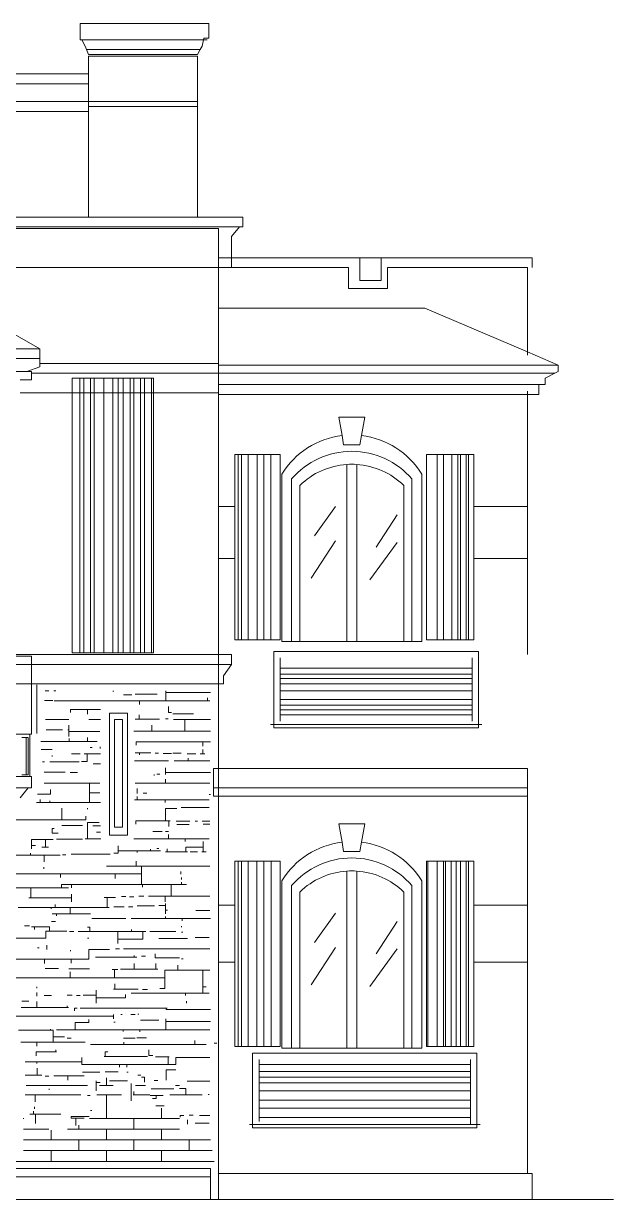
# Model space of a CAD drawing. Header units: millimetres. Extents: x 0 to 19989, y 0 to 8213.
# Drawn here: x 15883 to 19989, y 0 to 8179 of the extents above; entities that cross this region are included whole.
import ezdxf

# ---------------------------------------------------------------- set-up
doc = ezdxf.new("R2010")
doc.units = ezdxf.units.MM
for name, color, linetype, lineweight in [('ARCH', 7, 'Continuous', 13), ('GLASS', 7, 'Continuous', 13), ('GROUND', 7, 'Continuous', 13), ('LOUVERS', 7, 'Continuous', 13), ('MASONRY', 7, 'Continuous', 13), ('WINDOWS', 7, 'Continuous', 13)]:
    doc.layers.add(name, color=color, linetype=linetype, lineweight=lineweight)

msp = doc.modelspace()

# ---------------------------------------------------------------- linework, layer by layer
at = {"layer": 'ARCH', "color": 7, "lineweight": 13}
for p, q in [((16278.3, 8178.7), (17171.9, 8178.7)), ((16278.3, 8065.6), (16278.3, 8178.7)), ((17171.9, 8178.7), (17171.9, 8076.9)), ((16289.6, 8065.6), (16278.3, 8065.6)), ((16312.2, 8020.4), (16289.6, 8065.6)), ((16289.6, 8065.6), (17135.7, 8065.6)), ((16321.3, 7997.7), (16312.2, 8020.4)), ((17126.7, 8020.4), (17113.1, 7997.7)), ((17135.7, 8065.6), (17126.7, 8020.4)), ((17138, 8076.9), (17135.7, 8065.6)), ((17135.7, 8065.6), (17160.6, 8065.6)), ((17171.9, 8076.9), (17138, 8076.9)), ((16334.8, 7963.8), (16321.3, 7997.7)), ((16321.3, 7997.7), (17113.1, 7997.7)), ((17092.8, 7963.8), (16334.8, 7963.8)), ((16334.8, 7952.5), (17092.8, 7952.5)), ((16334.8, 7828.1), (16334.8, 7952.5)), ((17113.1, 7997.7), (17092.8, 7963.8)), ((17092.8, 7952.5), (17092.8, 7635.7)), ((12601.8, 7828.1), (16334.8, 7828.1)), ((16334.8, 7760.2), (16334.8, 7828.1)), ((12590.5, 7760.2), (16334.8, 7760.2)), ((16334.8, 7635.7), (16334.8, 7760.2)), ((12590.5, 7635.7), (16334.8, 7635.7)), ((17092.8, 7635.7), (16334.8, 7635.7)), ((16334.8, 7635.7), (16334.8, 7601.8)), ((17092.8, 7635.7), (17092.8, 7601.8)), ((15610.9, 7567.9), (16334.8, 7567.9)), ((16334.8, 7601.8), (17092.8, 7601.8)), ((16334.8, 7601.8), (16334.8, 7567.9)), ((16334.8, 7567.9), (16334.8, 6832.6)), ((17092.8, 7601.8), (17092.8, 6832.6)), ((15644.8, 6832.6), (16334.8, 6832.6)), ((16334.8, 6832.6), (17092.8, 6832.6)), ((17092.8, 6832.6), (17409.5, 6832.6)), ((17409.5, 6832.6), (17409.5, 6764.7)), ((17386.9, 6764.7), (15667.4, 6764.7)), ((15769.2, 6753.4), (17239.8, 6753.4)), ((17239.8, 6753.4), (17239.8, 6549.8)), ((17330.3, 6696.8), (17386.9, 6764.7)), ((17409.5, 6764.7), (17386.9, 6764.7)), ((17330.3, 6549.8), (17330.3, 6696.8)), ((17330.3, 6549.8), (17239.8, 6549.8)), ((17239.8, 6549.8), (17239.8, 6481.9)), ((18224, 6549.8), (17330.3, 6549.8)), ((17330.3, 6481.9), (17330.3, 6549.8)), ((18371, 6549.8), (18224, 6549.8)), ((18224, 6549.8), (18224, 6391.4)), ((19423.1, 6549.8), (18371, 6549.8)), ((18371, 6391.4), (18371, 6549.8)), ((19423.1, 6481.9), (19423.1, 6549.8)), ((17239.8, 6481.9), (15769.2, 6481.9)), ((17330.3, 6481.9), (17239.8, 6481.9)), ((17239.8, 6481.9), (17239.8, 6199.1)), ((18144.8, 6481.9), (17330.3, 6481.9)), ((18144.8, 6334.8), (18144.8, 6481.9)), ((19389.1, 6481.9), (18416.3, 6481.9)), ((18416.3, 6481.9), (18416.3, 6334.8)), ((19389.1, 5894.9), (19389.1, 6481.9)), ((18224, 6391.4), (18371, 6391.4)), ((18416.3, 6334.8), (18144.8, 6334.8)), ((18676.5, 6199.1), (17239.8, 6199.1)), ((17239.8, 6199.1), (17239.8, 5814.5)), ((19389.1, 5894.9), (18676.5, 6199.1)), ((15757.9, 6052), (15995.5, 5916.3)), ((13156.1, 5916.3), (15995.5, 5916.3)), ((15995.5, 5916.3), (15995.5, 5848.4)), ((19389.1, 5871), (19389.1, 5894.9)), ((19604.1, 5803.2), (19389.1, 5894.9)), ((15995.5, 5848.4), (13156.1, 5848.4)), ((15995.5, 5814.5), (15995.5, 5848.4)), ((15995.5, 5814.5), (17239.8, 5814.5)), ((15995.5, 5791.9), (15995.5, 5814.5)), ((17239.8, 5814.5), (17239.8, 5803.2)), ((13235.3, 5757.9), (15905, 5757.9)), ((15905, 5757.9), (15995.5, 5791.9)), ((15905, 5757.9), (15938.9, 5757.9)), ((15938.9, 5757.9), (15938.9, 5746.6)), ((15938.9, 5746.6), (17239.8, 5746.6)), ((15938.9, 5746.6), (15938.9, 5701.4)), ((17239.8, 5803.2), (19604.1, 5803.2)), ((17239.8, 5803.2), (17239.8, 5746.6)), ((17239.8, 5746.6), (19581.4, 5746.6)), ((17239.8, 5746.6), (17239.8, 5667.4)), ((19581.4, 5746.6), (19513.6, 5712.7)), ((19604.1, 5757.9), (19581.4, 5746.6)), ((19604.1, 5803.2), (19604.1, 5757.9)), ((15938.9, 5701.4), (15859.7, 5701.4)), ((17239.8, 5667.4), (19468.3, 5667.4)), ((17239.8, 5667.4), (17239.8, 5622.2)), ((19513.6, 5667.4), (19468.3, 5667.4)), ((19468.3, 5667.4), (19468.3, 5599.5)), ((19513.6, 5712.7), (19513.6, 5667.4)), ((15859.7, 5610.9), (16221.7, 5610.9)), ((16221.7, 5610.9), (16274.3, 5610.9)), ((16274.3, 5610.9), (16301.6, 5610.9)), ((16301.6, 5610.9), (16348.4, 5610.9)), ((16348.4, 5610.9), (16375.5, 5610.9)), ((16375.5, 5610.9), (16442.3, 5610.9)), ((16442.3, 5610.9), (16504.5, 5610.9)), ((16504.5, 5610.9), (16540.9, 5610.9)), ((16540.9, 5610.9), (16576.7, 5610.9)), ((16576.7, 5610.9), (16625.6, 5610.9)), ((16625.6, 5610.9), (16650.9, 5610.9)), ((16650.9, 5610.9), (16696.2, 5610.9)), ((16696.2, 5610.9), (16725.4, 5610.9)), ((16725.4, 5610.9), (16773.8, 5610.9)), ((16773.8, 5610.9), (16787.3, 5610.9)), ((16787.3, 5610.9), (17239.8, 5610.9)), ((17239.8, 5622.2), (17239.8, 5610.9)), ((17239.8, 5610.9), (17239.8, 5599.5)), ((17239.8, 5599.5), (17239.8, 4819)), ((19389.1, 5599.5), (17239.8, 5599.5)), ((19389.1, 5622.2), (19389.1, 5599.5)), ((19389.1, 5599.5), (19389.1, 4819)), ((19468.3, 5599.5), (19389.1, 5599.5)), ((17239.8, 4819), (17239.8, 4457)), ((17239.8, 4819), (17352.9, 4819)), ((19015.8, 4819), (19389.1, 4819)), ((19389.1, 4819), (19389.1, 4457)), ((17239.8, 4457), (17239.8, 3789.6)), ((17239.8, 4457), (17352.9, 4457)), ((19015.8, 4457), (19389.1, 4457)), ((19389.1, 4457), (19389.1, 3789.6)), ((12036.2, 3789.6), (17239.8, 3789.6)), ((13190, 3778.3), (15938.9, 3778.3)), ((15938.9, 3778.3), (15938.9, 3721.7)), ((17239.8, 3789.6), (17239.8, 3721.7)), ((17239.8, 3789.6), (17330.3, 3789.6)), ((17330.3, 3789.6), (17330.3, 3721.7)), ((17624.4, 3812.2), (19049.8, 3812.2)), ((17624.4, 3303.2), (17624.4, 3812.2)), ((17669.7, 3767), (17669.7, 3696.1)), ((19004.5, 3767), (19004.5, 3696.1)), ((19049.8, 3812.2), (19049.8, 3303.2)), ((15938.9, 3721.7), (13190, 3721.7)), ((17239.8, 3721.7), (15938.9, 3721.7)), ((15938.9, 3721.7), (15938.9, 3586)), ((17239.8, 3721.7), (17239.8, 3597.3)), ((17330.3, 3721.7), (17239.8, 3721.7)), ((17273.8, 3642.5), (17330.3, 3721.7)), ((17669.7, 3696.1), (17669.7, 3654.6)), ((17669.7, 3696.1), (19004.5, 3696.1)), ((19004.5, 3696.1), (19004.5, 3654.6)), ((17273.8, 3586), (17273.8, 3642.5)), ((17669.7, 3654.6), (17669.7, 3624.1)), ((17669.7, 3654.6), (19004.5, 3654.6)), ((17669.7, 3624.1), (17669.7, 3586.8)), ((17669.7, 3624.1), (19004.5, 3624.1)), ((19004.5, 3654.6), (19004.5, 3624.1)), ((19004.5, 3624.1), (19004.5, 3586.8)), ((13190, 3586), (15938.9, 3586)), ((15938.9, 3586), (17239.8, 3586)), ((15938.9, 3586), (15938.9, 3235.3)), ((17239.8, 3597.3), (17239.8, 3586)), ((17239.8, 3586), (17239.8, 2997.7)), ((17239.8, 3586), (17273.8, 3586)), ((17669.7, 3586.8), (17669.7, 3536.9)), ((17669.7, 3586.8), (19004.5, 3586.8)), ((17669.7, 3536.9), (17669.7, 3476.6)), ((17669.7, 3536.9), (19004.5, 3536.9)), ((19004.5, 3586.8), (19004.5, 3536.9)), ((19004.5, 3536.9), (19004.5, 3476.6)), ((17669.7, 3476.6), (17669.7, 3438.5)), ((17669.7, 3476.6), (19004.5, 3476.6)), ((17669.7, 3438.5), (17669.7, 3404.4)), ((17669.7, 3438.5), (19004.5, 3438.5)), ((19004.5, 3476.6), (19004.5, 3438.5)), ((19004.5, 3438.5), (19004.5, 3404.4)), ((16481.9, 3382.4), (16606.3, 3382.4)), ((16481.9, 2533.9), (16481.9, 3382.4)), ((16606.3, 3382.4), (16606.3, 2533.9)), ((17669.7, 3404.4), (17669.7, 3371.4)), ((17669.7, 3404.4), (19004.5, 3404.4)), ((17669.7, 3371.4), (17669.7, 3325.8)), ((17669.7, 3371.4), (19004.5, 3371.4)), ((19004.5, 3404.4), (19004.5, 3371.4)), ((19004.5, 3371.4), (19004.5, 3325.8)), ((16515.8, 3337.1), (16572.4, 3337.1)), ((16515.8, 2590.5), (16515.8, 3337.1)), ((16572.4, 3337.1), (16572.4, 2590.5)), ((17601.8, 3303.2), (17624.4, 3303.2)), ((17624.4, 3280.5), (17624.4, 3303.2)), ((17624.4, 3303.2), (19049.8, 3303.2)), ((19049.8, 3280.5), (17624.4, 3280.5)), ((19049.8, 3303.2), (19049.8, 3280.5)), ((19049.8, 3303.2), (19072.4, 3303.2)), ((15927.6, 3235.3), (13201.4, 3235.3)), ((15938.9, 3235.3), (15927.6, 3235.3)), ((15927.6, 3235.3), (15927.6, 2941.2)), ((17205.9, 2997.7), (17239.8, 2997.7)), ((17205.9, 2862), (17205.9, 2997.7)), ((17239.8, 2997.7), (19389.1, 2997.7)), ((17239.8, 2997.7), (17239.8, 2862)), ((19389.1, 2997.7), (19389.1, 2862)), ((15927.6, 2941.2), (13201.4, 2941.2)), ((15927.6, 2941.2), (15938.9, 2941.2)), ((15938.9, 2941.2), (15938.9, 2862)), ((15916.3, 2862), (13201.4, 2862)), ((15859.7, 2794.1), (15916.3, 2862)), ((15938.9, 2862), (15916.3, 2862)), ((17205.9, 2805.4), (17205.9, 2862)), ((17205.9, 2862), (17239.8, 2862)), ((17239.8, 2805.4), (17205.9, 2805.4)), ((17239.8, 2862), (19389.1, 2862)), ((17239.8, 2862), (17239.8, 2805.4)), ((17239.8, 2805.4), (17239.8, 2047.5)), ((19389.1, 2805.4), (17239.8, 2805.4)), ((19389.1, 2862), (19389.1, 2805.4)), ((19389.1, 2805.4), (19389.1, 2047.5)), ((16572.4, 2590.5), (16515.8, 2590.5)), ((16606.3, 2533.9), (16481.9, 2533.9)), ((17239.8, 2047.5), (17239.8, 1651.6)), ((17239.8, 2047.5), (17352.9, 2047.5)), ((19015.8, 2047.5), (19389.1, 2047.5)), ((19389.1, 2047.5), (19389.1, 1651.6)), ((17239.8, 1651.6), (17239.8, 181)), ((17239.8, 1651.6), (17352.9, 1651.6)), ((19015.8, 1651.6), (19389.1, 1651.6)), ((19389.1, 1651.6), (19389.1, 181)), ((17477.4, 1018.1), (19038.5, 1018.1)), ((17477.4, 520.4), (17477.4, 1018.1)), ((19038.5, 1018.1), (19038.5, 520.4)), ((17522.6, 972.9), (17522.6, 938.7)), ((17522.6, 938.7), (17522.6, 890.3)), ((17522.6, 938.7), (18993.2, 938.7)), ((18993.2, 972.9), (18993.2, 938.7)), ((18993.2, 938.7), (18993.2, 890.3)), ((17522.6, 890.3), (17522.6, 851.6)), ((17522.6, 890.3), (18993.2, 890.3)), ((17522.6, 851.6), (17522.6, 812)), ((17522.6, 851.6), (18993.2, 851.6)), ((18993.2, 890.3), (18993.2, 851.6)), ((18993.2, 851.6), (18993.2, 812)), ((17522.6, 812), (17522.6, 756.4)), ((17522.6, 812), (18993.2, 812)), ((17522.6, 756.4), (17522.6, 691.8)), ((17522.6, 756.4), (18993.2, 756.4)), ((18993.2, 812), (18993.2, 756.4)), ((18993.2, 756.4), (18993.2, 691.8)), ((17522.6, 691.8), (17522.6, 634.3)), ((17522.6, 691.8), (18993.2, 691.8)), ((18993.2, 691.8), (18993.2, 634.3)), ((17522.6, 634.3), (17522.6, 571.1)), ((17522.6, 634.3), (18993.2, 634.3)), ((18993.2, 634.3), (18993.2, 571.1)), ((17454.8, 520.4), (17477.4, 520.4)), ((17477.4, 497.7), (17477.4, 520.4)), ((17477.4, 520.4), (18993.2, 520.4)), ((19038.5, 497.7), (17477.4, 497.7)), ((17522.6, 571.1), (17522.6, 543)), ((17522.6, 571.1), (18993.2, 571.1)), ((18993.2, 571.1), (18993.2, 520.4)), ((18993.2, 520.4), (19038.5, 520.4)), ((19038.5, 520.4), (19038.5, 497.7)), ((19038.5, 520.4), (19061.1, 520.4)), ((12115.4, 214.9), (17183.3, 214.9)), ((17183.3, 214.9), (17183.3, 158.4)), ((17239.8, 181), (19389.1, 181)), ((17239.8, 0), (17239.8, 181)), ((19389.1, 181), (19423.1, 181)), ((19423.1, 181), (19423.1, 0)), ((12115.4, 158.4), (17183.3, 158.4)), ((17183.3, 158.4), (17183.3, 0)), ((12115.4, 0), (17183.3, 0))]:
    msp.add_line(p, q, dxfattribs=at)
at = {"layer": 'GLASS', "color": 7, "lineweight": 13}
for p, q in [((17907.2, 4615.4), (18054.3, 4819)), ((18337.1, 4536.2), (18484.2, 4762.4)), ((17884.6, 4321.3), (18054.3, 4581.4)), ((18291.9, 4310), (18484.2, 4570.1)), ((17907.2, 1787.3), (18054.3, 1991)), ((18337.1, 1708.1), (18484.2, 1934.4)), ((17884.6, 1493.2), (18054.3, 1753.4)), ((18291.9, 1481.9), (18484.2, 1742.1))]:
    msp.add_line(p, q, dxfattribs=at)
at = {"layer": 'GROUND', "color": 7, "lineweight": 13}
for p, q in [((17183.3, 0), (17239.8, 0)), ((17239.8, 0), (19423.1, 0)), ((19423.1, 0), (19988.7, 0))]:
    msp.add_line(p, q, dxfattribs=at)
at = {"layer": 'LOUVERS', "color": 7, "lineweight": 13}
for p, q in [((16221.7, 5712.7), (16274.3, 5712.7)), ((16221.7, 5610.9), (16221.7, 5712.7)), ((16274.3, 5712.7), (16301.6, 5712.7)), ((16274.3, 5712.7), (16274.3, 5610.9)), ((16301.6, 5712.7), (16348.4, 5712.7)), ((16301.6, 5712.7), (16301.6, 5610.9)), ((16348.4, 5712.7), (16375.5, 5712.7)), ((16348.4, 5712.7), (16348.4, 5610.9)), ((16375.5, 5712.7), (16442.3, 5712.7)), ((16375.5, 5712.7), (16375.5, 5610.9)), ((16442.3, 5712.7), (16504.5, 5712.7)), ((16442.3, 5712.7), (16442.3, 5610.9)), ((16504.5, 5712.7), (16540.9, 5712.7)), ((16504.5, 5712.7), (16504.5, 5610.9)), ((16540.9, 5712.7), (16576.7, 5712.7)), ((16540.9, 5712.7), (16540.9, 5610.9)), ((16576.7, 5712.7), (16625.6, 5712.7)), ((16576.7, 5712.7), (16576.7, 5610.9)), ((16625.6, 5712.7), (16650.9, 5712.7)), ((16625.6, 5712.7), (16625.6, 5610.9)), ((16650.9, 5712.7), (16696.2, 5712.7)), ((16650.9, 5712.7), (16650.9, 5610.9)), ((16696.2, 5712.7), (16725.4, 5712.7)), ((16696.2, 5712.7), (16696.2, 5610.9)), ((16725.4, 5712.7), (16773.8, 5712.7)), ((16725.4, 5712.7), (16725.4, 5610.9)), ((16773.8, 5712.7), (16787.3, 5712.7)), ((16773.8, 5712.7), (16773.8, 5610.9)), ((16787.3, 5712.7), (16787.3, 5610.9)), ((16221.7, 3800.9), (16221.7, 5610.9)), ((16274.3, 5610.9), (16274.3, 3800.9)), ((16301.6, 5610.9), (16301.6, 3800.9)), ((16348.4, 5610.9), (16348.4, 3800.9)), ((16375.5, 5610.9), (16375.5, 3800.9)), ((16442.3, 5610.9), (16442.3, 3800.9)), ((16504.5, 5610.9), (16504.5, 3800.9)), ((16540.9, 5610.9), (16540.9, 3800.9)), ((16576.7, 5610.9), (16576.7, 3800.9)), ((16625.6, 5610.9), (16625.6, 3800.9)), ((16650.9, 5610.9), (16650.9, 3800.9)), ((16696.2, 5610.9), (16696.2, 3800.9)), ((16725.4, 5610.9), (16725.4, 3800.9)), ((16773.8, 5610.9), (16773.8, 3800.9)), ((16787.3, 5610.9), (16787.3, 3800.9)), ((17352.9, 5181), (17376.1, 5181)), ((17352.9, 4819), (17352.9, 5181)), ((17376.1, 5181), (17399.2, 5181)), ((17376.1, 5181), (17376.1, 3891.4)), ((17399.2, 5181), (17445.5, 5181)), ((17399.2, 5181), (17399.2, 3891.4)), ((17445.5, 5181), (17508.1, 5181)), ((17445.5, 5181), (17445.5, 3891.4)), ((17508.1, 5181), (17554.8, 5181)), ((17508.1, 5181), (17508.1, 3891.4)), ((17554.8, 5181), (17604.8, 5181)), ((17554.8, 5181), (17554.8, 3891.4)), ((17604.8, 5181), (17669.7, 5181)), ((17604.8, 5181), (17604.8, 3891.4)), ((17669.7, 5181), (17669.7, 3891.4)), ((18687.8, 5181), (18761.6, 5181)), ((18687.8, 3891.4), (18687.8, 5181)), ((18761.6, 5181), (18806.1, 5181)), ((18761.6, 5181), (18761.6, 3891.4)), ((18806.1, 5181), (18862.6, 5181)), ((18806.1, 5181), (18806.1, 3891.4)), ((18862.6, 5181), (18904.4, 5181)), ((18862.6, 5181), (18862.6, 3891.4)), ((18904.4, 5181), (18923.6, 5181)), ((18904.4, 5181), (18904.4, 3891.4)), ((18923.6, 5181), (18962.5, 5181)), ((18923.6, 5181), (18923.6, 3891.4)), ((18962.5, 5181), (18980.4, 5181)), ((18962.5, 5181), (18962.5, 3891.4)), ((18980.4, 5181), (19015.8, 5181)), ((18980.4, 5181), (18980.4, 3891.4)), ((19015.8, 5181), (19015.8, 4819)), ((17352.9, 4457), (17352.9, 4819)), ((19015.8, 4819), (19015.8, 4457)), ((17352.9, 3891.4), (17352.9, 4457)), ((19015.8, 4457), (19015.8, 3891.4)), ((17376.1, 3891.4), (17352.9, 3891.4)), ((17399.2, 3891.4), (17376.1, 3891.4)), ((17445.5, 3891.4), (17399.2, 3891.4)), ((17508.1, 3891.4), (17445.5, 3891.4)), ((17554.8, 3891.4), (17508.1, 3891.4)), ((17604.8, 3891.4), (17554.8, 3891.4)), ((17669.7, 3891.4), (17604.8, 3891.4)), ((18761.6, 3891.4), (18687.8, 3891.4)), ((18806.1, 3891.4), (18761.6, 3891.4)), ((18862.6, 3891.4), (18806.1, 3891.4)), ((18904.4, 3891.4), (18862.6, 3891.4)), ((18923.6, 3891.4), (18904.4, 3891.4)), ((18962.5, 3891.4), (18923.6, 3891.4)), ((18980.4, 3891.4), (18962.5, 3891.4)), ((19015.8, 3891.4), (18980.4, 3891.4)), ((16274.3, 3800.9), (16221.7, 3800.9)), ((16301.6, 3800.9), (16274.3, 3800.9)), ((16348.4, 3800.9), (16301.6, 3800.9)), ((16375.5, 3800.9), (16348.4, 3800.9)), ((16442.3, 3800.9), (16375.5, 3800.9)), ((16504.5, 3800.9), (16442.3, 3800.9)), ((16540.9, 3800.9), (16504.5, 3800.9)), ((16576.7, 3800.9), (16540.9, 3800.9)), ((16625.6, 3800.9), (16576.7, 3800.9)), ((16650.9, 3800.9), (16625.6, 3800.9)), ((16696.2, 3800.9), (16650.9, 3800.9)), ((16725.4, 3800.9), (16696.2, 3800.9)), ((16773.8, 3800.9), (16725.4, 3800.9)), ((16787.3, 3800.9), (16773.8, 3800.9)), ((15872.1, 3212.7), (15901.1, 3212.7)), ((15901.1, 3212.7), (15916.3, 3212.7)), ((15901.1, 3212.7), (15901.1, 2952.5)), ((15916.3, 3212.7), (15916.3, 2952.5)), ((15901.1, 2952.5), (15872.1, 2952.5)), ((15916.3, 2952.5), (15901.1, 2952.5)), ((17352.9, 2352.9), (17375.8, 2352.9)), ((17352.9, 2047.5), (17352.9, 2352.9)), ((17375.8, 2352.9), (17399.4, 2352.9)), ((17375.8, 2352.9), (17375.8, 1063.3)), ((17399.4, 2352.9), (17445.4, 2352.9)), ((17399.4, 2352.9), (17399.4, 1063.3)), ((17445.4, 2352.9), (17507.1, 2352.9)), ((17445.4, 2352.9), (17445.4, 1063.3)), ((17507.1, 2352.9), (17554.9, 2352.9)), ((17507.1, 2352.9), (17507.1, 1063.3)), ((17554.9, 2352.9), (17606.1, 2352.9)), ((17554.9, 2352.9), (17554.9, 1063.3)), ((17606.1, 2352.9), (17669.7, 2352.9)), ((17606.1, 2352.9), (17606.1, 1063.3)), ((17669.7, 2352.9), (17669.7, 1063.3)), ((18687.8, 2352.9), (18697, 2352.9)), ((18687.8, 1063.3), (18687.8, 2352.9)), ((18697, 2352.9), (18762.3, 2352.9)), ((18697, 2352.9), (18697, 1063.3)), ((18762.3, 2352.9), (18805.1, 2352.9)), ((18762.3, 2352.9), (18762.3, 1063.3)), ((18805.1, 2352.9), (18818.9, 2352.9)), ((18805.1, 2352.9), (18805.1, 1063.3)), ((18818.9, 2352.9), (18859.4, 2352.9)), ((18818.9, 2352.9), (18818.9, 1063.3)), ((18859.4, 2352.9), (18894.1, 2352.9)), ((18859.4, 2352.9), (18859.4, 1063.3)), ((18894.1, 2352.9), (18923.2, 2352.9)), ((18894.1, 2352.9), (18894.1, 1063.3)), ((18923.2, 2352.9), (18962.7, 2352.9)), ((18923.2, 2352.9), (18923.2, 1063.3)), ((18962.7, 2352.9), (18980.3, 2352.9)), ((18962.7, 2352.9), (18962.7, 1063.3)), ((18980.3, 2352.9), (19015.8, 2352.9)), ((18980.3, 2352.9), (18980.3, 1063.3)), ((19015.8, 2352.9), (19015.8, 2047.5)), ((17352.9, 1651.6), (17352.9, 2047.5)), ((19015.8, 2047.5), (19015.8, 1651.6)), ((17352.9, 1063.3), (17352.9, 1651.6)), ((19015.8, 1651.6), (19015.8, 1063.3)), ((17375.8, 1063.3), (17352.9, 1063.3)), ((17399.4, 1063.3), (17375.8, 1063.3)), ((17445.4, 1063.3), (17399.4, 1063.3)), ((17507.1, 1063.3), (17445.4, 1063.3)), ((17554.9, 1063.3), (17507.1, 1063.3)), ((17606.1, 1063.3), (17554.9, 1063.3)), ((17669.7, 1063.3), (17606.1, 1063.3)), ((18697, 1063.3), (18687.8, 1063.3)), ((18762.3, 1063.3), (18697, 1063.3)), ((18805.1, 1063.3), (18762.3, 1063.3)), ((18818.9, 1063.3), (18805.1, 1063.3)), ((18859.4, 1063.3), (18818.9, 1063.3)), ((18894.1, 1063.3), (18859.4, 1063.3)), ((18923.2, 1063.3), (18894.1, 1063.3)), ((18962.7, 1063.3), (18923.2, 1063.3)), ((18980.3, 1063.3), (18962.7, 1063.3)), ((19015.8, 1063.3), (18980.3, 1063.3))]:
    msp.add_line(p, q, dxfattribs=at)
at = {"layer": 'MASONRY', "color": 7, "lineweight": 13}
for p, q in [((15974.7, 3240.5), (15974.7, 3580.3)), ((16059.6, 3537), (16033.2, 3537)), ((16093.5, 3537), (16108.6, 3537)), ((16504.5, 3535.1), (16512.1, 3535.1)), ((16874.1, 3525.6), (16874.1, 3537)), ((16874.1, 3525.6), (16874.1, 3469.1)), ((17183.3, 3525.6), (16874.1, 3525.6)), ((16029.4, 3471), (16086, 3471)), ((16691.2, 3469.1), (16097.3, 3469.1)), ((16636.5, 3508.7), (16579.9, 3508.7)), ((16659.1, 3514.3), (16813.7, 3514.3)), ((16691.2, 3469.1), (16691.2, 3442.7)), ((16691.2, 3469.1), (16874.1, 3469.1)), ((17162.5, 3469.1), (16874.1, 3469.1)), ((17162.5, 3469.1), (17162.5, 3487.9)), ((17162.5, 3469.1), (17179.5, 3469.1)), ((16210.4, 3386.1), (16210.4, 3408.7)), ((16210.4, 3408.7), (16329.2, 3408.7)), ((16329.2, 3374.8), (16329.2, 3408.7)), ((16329.2, 3408.7), (16417.8, 3408.7)), ((16687.4, 3340.9), (16687.4, 3371)), ((16891.6, 3427.6), (16891.6, 3386.1)), ((16891.6, 3386.1), (16911.8, 3386.1)), ((16923.1, 3376.7), (17066.4, 3376.7)), ((16037, 3337.1), (16199.1, 3337.1)), ((16199.1, 3267.3), (16199.1, 3299.4)), ((16338.6, 3337.1), (16349.9, 3337.1)), ((16349.9, 3337.1), (16417.8, 3337.1)), ((16659.1, 3340.9), (16687.4, 3340.9)), ((16687.4, 3340.9), (16828.8, 3340.9)), ((16776, 3299.4), (16776, 3256.2)), ((16889.1, 3342.8), (16870.3, 3342.8)), ((17006, 3337.1), (16926.8, 3337.1)), ((17006, 3337.1), (17006, 3256.2)), ((17006, 3337.1), (17183.3, 3337.1)), ((16153.8, 3267.3), (16040.7, 3267.3)), ((16199.1, 3267.3), (16191.6, 3267.3)), ((16199.1, 3267.3), (16199.1, 3254.1)), ((16199.1, 3254.1), (16199.1, 3220.2)), ((16414, 3254.1), (16199.1, 3254.1)), ((16201, 3205.1), (16201, 3186.2)), ((16327.3, 3186.2), (16327.3, 3212.7)), ((16749.6, 3256.2), (16651.6, 3256.2)), ((16776, 3256.2), (16749.6, 3256.2)), ((17006, 3256.2), (16776, 3256.2)), ((17006, 3256.2), (17032.4, 3256.2)), ((17032.4, 3256.2), (17183.3, 3256.2)), ((16003, 3186.2), (16025.6, 3186.2)), ((16006.8, 3129.7), (16018.1, 3129.7)), ((16018.1, 3129.7), (16082.2, 3129.7)), ((16025.6, 3186.2), (16201, 3186.2)), ((16327.3, 3186.2), (16201, 3186.2)), ((16327.3, 3186.2), (16349.9, 3186.2)), ((16361.2, 3142.9), (16346.2, 3142.9)), ((16349.9, 3186.2), (16395.2, 3186.2)), ((16415.9, 3148.6), (16415.9, 3137.3)), ((16715.7, 3182.8), (16666.7, 3182.8)), ((16666.7, 3182.8), (16666.7, 3159.9)), ((16806.2, 3182.8), (16715.7, 3182.8)), ((17130.5, 3182.8), (16806.2, 3182.8)), ((17130.5, 3182.8), (17130.5, 3152.3)), ((17130.5, 3182.8), (17183.3, 3182.8)), ((17130.5, 3129.7), (17130.5, 3099.5)), ((16014.3, 3043), (16029.4, 3043)), ((16270.7, 3044.9), (16067.1, 3044.9)), ((16082.2, 3080.7), (16082.2, 3088.2)), ((16278.3, 3099.5), (16217.9, 3099.5)), ((16285.8, 3045.1), (16325.2, 3045.1)), ((16304.7, 3099.5), (16325.2, 3099.5)), ((16325.2, 3045.1), (16325.2, 3099.5)), ((16417.8, 3099.5), (16325.2, 3099.5)), ((16417.8, 3029.8), (16368.8, 3029.8)), ((16892.9, 3050.5), (16655.4, 3050.5)), ((16691.2, 3107.1), (16659.1, 3107.1)), ((16691.2, 3092), (16691.2, 3107.1)), ((16768.5, 3107.1), (16691.2, 3107.1)), ((16821.3, 3103.3), (16798.6, 3103.3)), ((16855.2, 3101.4), (16911.8, 3101.4)), ((16923.1, 3103.3), (16979.6, 3103.3)), ((17028.7, 3050.5), (16930.6, 3050.5)), ((17021.1, 3099.5), (17081.4, 3099.5)), ((17028.7, 3050.5), (17028.7, 3069.4)), ((17028.7, 3050.5), (17179.5, 3050.5)), ((17130.5, 3099.5), (17111.6, 3099.5)), ((17145.5, 3099.5), (17130.5, 3099.5)), ((16172.7, 2971.3), (16025.6, 2971.3)), ((16259.4, 2969.5), (16206.6, 2969.5)), ((16793, 2956.3), (16793, 2948.7)), ((16832.6, 2958.1), (16810, 2958.1)), ((16870.3, 2969.5), (16870.3, 3001.5)), ((16870.3, 2969.5), (16870.3, 2956.3)), ((17183.3, 2969.5), (16870.3, 2969.5)), ((16025.6, 2895.9), (16085.5, 2895.9)), ((16085.5, 2895.9), (16342.4, 2895.9)), ((16342.4, 2828.1), (16342.4, 2895.9)), ((16414, 2895.9), (16342.4, 2895.9)), ((16659.1, 2895.9), (16870.3, 2895.9)), ((16870.3, 2922.3), (16870.3, 2895.9)), ((17179.5, 2895.9), (16870.3, 2895.9)), ((16070.9, 2819.2), (15980.4, 2819.2)), ((15999.2, 2760.2), (15999.2, 2782.8)), ((16070.9, 2850.7), (16070.9, 2819.2)), ((16414, 2828.1), (16342.4, 2828.1)), ((16342.4, 2760.2), (16342.4, 2828.1)), ((16674.2, 2858.2), (16674.2, 2824.3)), ((16674.2, 2801.7), (16674.2, 2779)), ((16715.7, 2826.2), (16742.1, 2826.2)), ((17183.3, 2816.7), (17175.7, 2816.7)), ((15972.9, 2760.2), (15999.2, 2760.2)), ((16067.1, 2760.2), (15999.2, 2760.2)), ((16067.1, 2760.2), (16067.1, 2771.5)), ((16342.4, 2760.2), (16067.1, 2760.2)), ((16150.1, 2641.4), (16150.1, 2722.5)), ((16327.3, 2714.9), (16327.3, 2722.5)), ((16342.4, 2760.2), (16417.8, 2760.2)), ((16674.2, 2779), (16655.4, 2779)), ((16674.2, 2779), (16868.4, 2779)), ((16868.4, 2779), (17175.7, 2779)), ((16868.4, 2760.2), (16868.4, 2779)), ((16870.3, 2633.9), (16870.3, 2718.7)), ((16949.5, 2718.7), (16870.3, 2718.7)), ((17175.7, 2726.2), (16979.6, 2726.2)), ((16089.7, 2641.4), (15765.5, 2641.4)), ((16150.1, 2641.4), (16089.7, 2641.4)), ((16150.1, 2641.4), (16316, 2641.4)), ((16316, 2641.4), (16316, 2665.9)), ((16327.3, 2590.5), (16327.3, 2622.5)), ((16327.3, 2622.5), (16410.3, 2622.5)), ((16665, 2609.4), (16665, 2633.9)), ((16665, 2633.9), (16870.3, 2633.9)), ((16870.3, 2633.9), (16894.8, 2633.9)), ((16894.8, 2594.3), (16894.8, 2633.9)), ((16904.2, 2633.9), (16894.8, 2633.9)), ((16945.7, 2632), (17040, 2632)), ((17092.8, 2632), (17077.7, 2632)), ((17126.7, 2632), (17179.5, 2632)), ((16097.3, 2579.1), (16081.4, 2579.1)), ((16081.4, 2579.1), (16081.4, 2547.1)), ((16081.4, 2547.1), (16123.7, 2547.1)), ((16150.1, 2599.9), (16293.4, 2599.9)), ((16327.3, 2507.5), (16327.3, 2590.5)), ((16365, 2598), (16417.8, 2598)), ((16417.8, 2554.7), (16391.4, 2554.7)), ((16847.7, 2558.4), (16783.6, 2558.4)), ((16870.3, 2558.4), (16892.9, 2558.4)), ((16892.9, 2537.7), (16892.9, 2509.4)), ((17036.2, 2607.5), (16949.5, 2607.5)), ((17179.5, 2611.2), (17134.2, 2611.2)), ((16037, 2502.6), (15938.9, 2502.6)), ((15938.9, 2502.6), (15938.9, 2462.3)), ((15938.9, 2439.7), (15938.9, 2462.3)), ((15965.3, 2462.3), (15938.9, 2462.3)), ((16037, 2502.6), (16037, 2451)), ((16089.7, 2502.6), (16037, 2502.6)), ((16293.4, 2505.7), (16112.4, 2505.7)), ((16312.2, 2507.5), (16327.3, 2507.5)), ((16327.3, 2507.5), (16421.6, 2507.5)), ((16542.2, 2458.5), (16542.2, 2424.6)), ((16892.9, 2509.4), (16651.6, 2509.4)), ((17007.9, 2509.4), (16892.9, 2509.4)), ((17007.9, 2509.4), (17007.9, 2488.7)), ((17007.9, 2509.4), (17175.7, 2509.4)), ((17134.2, 2488.7), (17134.2, 2450.9)), ((15931.4, 2394.4), (15716.4, 2394.4)), ((15931.4, 2394.4), (15931.4, 2409.5)), ((15931.4, 2394.4), (16025.6, 2394.4)), ((16010.6, 2451), (16037, 2451)), ((16025.6, 2349.2), (16025.6, 2394.4)), ((16138.8, 2394.4), (16025.6, 2394.4)), ((16055.8, 2451), (16037, 2451)), ((16176.5, 2396.3), (16153.8, 2396.3)), ((16214.2, 2402), (16485.7, 2402)), ((16512.1, 2409.6), (16542.2, 2409.6)), ((16542.2, 2409.6), (16542.2, 2424.6)), ((16542.2, 2424.6), (16674.2, 2424.6)), ((16674.2, 2424.6), (16674.2, 2413.3)), ((16766.6, 2424.6), (16674.2, 2424.6)), ((16766.6, 2424.6), (16766.6, 2435.9)), ((16766.6, 2424.6), (16776, 2424.6)), ((16776, 2424.6), (16836.4, 2424.6)), ((16810, 2441.6), (16825, 2441.6)), ((16881.6, 2418.9), (16870.3, 2418.9)), ((16881.6, 2418.9), (16881.6, 2439.7)), ((16881.6, 2418.9), (17011.7, 2418.9)), ((17134.2, 2450.9), (17011.7, 2450.9)), ((17011.7, 2450.9), (17011.7, 2418.9)), ((17024.9, 2418.9), (17011.7, 2418.9)), ((17043.7, 2417), (17092.8, 2417)), ((17134.2, 2417), (17122.9, 2417)), ((17134.2, 2417), (17134.2, 2450.9)), ((17153.1, 2417), (17134.2, 2417)), ((16023.8, 2311.5), (16023.8, 2300.2)), ((16666.7, 2317.1), (16459.3, 2317.1)), ((16666.7, 2317.1), (16666.7, 2352.9)), ((16666.7, 2317.1), (16704.4, 2317.1)), ((16704.4, 2317.1), (16704.4, 2263.7)), ((17179.5, 2317.1), (16704.4, 2317.1)), ((15754.1, 2263.7), (16140.6, 2263.7)), ((16140.6, 2239.8), (16140.6, 2263.7)), ((16140.6, 2263.7), (16440.4, 2263.7)), ((16451.7, 2263.7), (16440.4, 2263.7)), ((16474.4, 2263.7), (16451.7, 2263.7)), ((16508.3, 2263.7), (16474.4, 2263.7)), ((16521.5, 2263.7), (16508.3, 2263.7)), ((16521.5, 2263.7), (16521.5, 2232.3)), ((16521.5, 2263.7), (16704.4, 2263.7)), ((16704.4, 2190.2), (16704.4, 2263.7)), ((16977.8, 2281.3), (16977.8, 2262.4)), ((16983.4, 2239.8), (16983.4, 2224.7)), ((15804.7, 2168.4), (15933.3, 2168.4)), ((15933.3, 2098.4), (15933.3, 2168.4)), ((15933.3, 2168.4), (16146.4, 2168.4)), ((16172.7, 2190.2), (16146.4, 2190.2)), ((16146.4, 2190.2), (16146.4, 2168.4)), ((16195.3, 2168.4), (16146.4, 2168.4)), ((16217.9, 2190.2), (16172.7, 2190.2)), ((16217.9, 2168.2), (16217.9, 2190.2)), ((16704.4, 2190.2), (16217.9, 2190.2)), ((16704.4, 2190.2), (16710, 2190.2)), ((16710, 2190.2), (16710, 2171.9)), ((16909.9, 2190.2), (16710, 2190.2)), ((16909.9, 2190.2), (16909.9, 2109.7)), ((16909.9, 2190.2), (16981.5, 2190.2)), ((16981.5, 2190.2), (16981.5, 2205.9)), ((16981.5, 2190.2), (17017.3, 2190.2)), ((15933.3, 2098.4), (15920.1, 2098.4)), ((15933.3, 2098.4), (16021.9, 2098.4)), ((16021.9, 2098.4), (16217.9, 2098.4)), ((16102.9, 2051.3), (16102.9, 2030.7)), ((16217.9, 2098.4), (16217.9, 2122.9)), ((16217.9, 2098.4), (16217.9, 2070.1)), ((16444.2, 2100.3), (16464.9, 2100.3)), ((16464.9, 2100.3), (16464.9, 2030.7)), ((16523.4, 2100.3), (16464.9, 2100.3)), ((16595, 2107.8), (16564.9, 2107.8)), ((16651.6, 2106), (16621.4, 2106)), ((16685.5, 2109.7), (16719.5, 2109.7)), ((16868.4, 2109.7), (16753.4, 2109.7)), ((16825, 2045.6), (16870.3, 2045.6)), ((16868.4, 2070.1), (16868.4, 2109.7)), ((16868.4, 2109.7), (16909.9, 2109.7)), ((16870.3, 2045.6), (16870.3, 2058.8)), ((16870.3, 2011.7), (16870.3, 2045.6)), ((16909.9, 2109.7), (17179.5, 2109.7)), ((16074.7, 2030.7), (15846.5, 2030.7)), ((16074.7, 2030.7), (16074.7, 2021.1)), ((16102.9, 2030.7), (16074.7, 2030.7)), ((16112.4, 1987.2), (16082.2, 1987.2)), ((16208.5, 2030.7), (16102.9, 2030.7)), ((16112.4, 1972.1), (16112.4, 1987.2)), ((16112.4, 1987.2), (16208.5, 1987.2)), ((16208.5, 2030.7), (16208.5, 1987.2)), ((16208.5, 2030.7), (16432.9, 2030.7)), ((16349.9, 1987.2), (16208.5, 1987.2)), ((16432.9, 2030.7), (16464.9, 2030.7)), ((16478.1, 2030.7), (16464.9, 2030.7)), ((16583.7, 2036.2), (16512.1, 2036.2)), ((16613.9, 2036.2), (16644, 2036.2)), ((16794.9, 2041.9), (16674.2, 2041.9)), ((16870.3, 2011.7), (16885.4, 2011.7)), ((16870.3, 2011.7), (16870.3, 1987.2)), ((16870.3, 1955.1), (16870.3, 1968.3)), ((17179.5, 2009.8), (17081.4, 2009.8)), ((15889.9, 1902.3), (15923.8, 1902.3)), ((15938.9, 1896.5), (15959.7, 1896.5)), ((15959.7, 1896.5), (15959.7, 1877.8)), ((16063.3, 1896.5), (15959.7, 1896.5)), ((16063.3, 1866.5), (16063.3, 1896.5)), ((16078.4, 1932.5), (16104.8, 1932.5)), ((16345.6, 1894.7), (16327.3, 1894.7)), ((16345.6, 1862.8), (16345.6, 1894.7)), ((16595, 1953.2), (16357.5, 1953.2)), ((16870.3, 1955.1), (16632.7, 1955.1)), ((16870.3, 1955.1), (16987.2, 1955.1)), ((16983.4, 1892.9), (16983.4, 1900.5)), ((17183.3, 1955.1), (16987.2, 1955.1)), ((16987.2, 1938.2), (16987.2, 1955.1)), ((15829.6, 1817.3), (16037.6, 1817.3)), ((16037.6, 1817.3), (16037.6, 1866.5)), ((16037.6, 1866.5), (16063.3, 1866.5)), ((16184, 1866.5), (16063.3, 1866.5)), ((16202.9, 1864.6), (16233, 1864.6)), ((16319.8, 1862.8), (16263.2, 1862.8)), ((16345.6, 1862.8), (16319.8, 1862.8)), ((16327.3, 1817.5), (16338.6, 1817.5)), ((16345.6, 1862.8), (16376.3, 1862.8)), ((16376.3, 1862.8), (16538.5, 1862.8)), ((16538.5, 1862.8), (16538.5, 1810.6)), ((16538.5, 1862.8), (16634.6, 1862.8)), ((16538.5, 1779.8), (16538.5, 1810.6)), ((16713.8, 1810.6), (16538.5, 1810.6)), ((16634.6, 1877.8), (16634.6, 1862.8)), ((16713.8, 1862.8), (16634.6, 1862.8)), ((16713.8, 1862.8), (16713.8, 1810.6)), ((16713.8, 1862.8), (16734.5, 1862.8)), ((16941.9, 1862.7), (16760.9, 1862.7)), ((16825, 1815.6), (17024.9, 1815.6)), ((16983.4, 1859), (16991, 1859)), ((17077.7, 1823.2), (17175.7, 1823.2)), ((15980.4, 1749.6), (15991.7, 1749.6)), ((16044.5, 1738.3), (16044.5, 1768.5)), ((16210.4, 1734.5), (16210.4, 1727)), ((16481.9, 1738.2), (16338.5, 1738.2)), ((16338.5, 1738.2), (16338.5, 1670.4)), ((16523.4, 1742.1), (16549.8, 1742.1)), ((17179.5, 1744), (16579.9, 1744)), ((16029.4, 1670.4), (15818.3, 1670.4)), ((16029.4, 1670.4), (16214.2, 1670.4)), ((16029.4, 1670.4), (16029.4, 1640.3)), ((16214.2, 1670.4), (16214.2, 1644)), ((16338.5, 1670.4), (16214.2, 1670.4)), ((16383.9, 1685.5), (16653.5, 1685.5)), ((16653.5, 1685.5), (16653.5, 1696.8)), ((16670.4, 1685.5), (16653.5, 1685.5)), ((16653.5, 1640.3), (16653.5, 1600.7)), ((16704.4, 1691.2), (16730.8, 1691.2)), ((16799.2, 1681.8), (16799.2, 1708.1)), ((16813.7, 1681.8), (16799.2, 1681.8)), ((16804.3, 1600.7), (16804.3, 1640.3)), ((16968.3, 1681.8), (16813.7, 1681.8)), ((16994.7, 1674.2), (16983.4, 1674.2)), ((16127.4, 1606.3), (16033.2, 1606.3)), ((16199.1, 1604.4), (16342.4, 1604.4)), ((16206.6, 1541), (16206.6, 1583.7)), ((16500.8, 1598.8), (16515.8, 1598.8)), ((16538.5, 1598.8), (16515.8, 1598.8)), ((16515.8, 1598.8), (16515.8, 1541)), ((16653.5, 1600.7), (16557.3, 1600.7)), ((16804.3, 1600.7), (16653.5, 1600.7)), ((16804.3, 1600.7), (16817.5, 1600.7)), ((16866.5, 1541), (16866.5, 1594.9)), ((16866.5, 1594.9), (16957, 1594.9)), ((16957, 1594.9), (16957, 1629)), ((17130.5, 1594.9), (16957, 1594.9)), ((17130.5, 1594.9), (17130.5, 1493.2)), ((17179.5, 1594.9), (17130.5, 1594.9)), ((16025.6, 1541), (15806.9, 1541)), ((15974.7, 1470.6), (15974.7, 1478.1)), ((16059.6, 1541), (16025.6, 1541)), ((16206.6, 1541), (16059.6, 1541)), ((16206.6, 1541), (16515.8, 1541)), ((16866.5, 1541), (16515.8, 1541)), ((16517.7, 1463), (16517.7, 1500.8)), ((16866.5, 1541), (16866.5, 1466.9)), ((17130.5, 1493.2), (17130.5, 1478.1)), ((17130.5, 1434.8), (17130.5, 1478.1)), ((17153.1, 1478.1), (17130.5, 1478.1)), ((15976.6, 1440.4), (15976.6, 1414)), ((16078.4, 1419.7), (16025.6, 1419.7)), ((16187.8, 1421.6), (16221.7, 1421.6)), ((16278.3, 1419.7), (16251.9, 1419.7)), ((16387.6, 1421.6), (16297.1, 1421.6)), ((16387.6, 1421.6), (16387.6, 1455.5)), ((16387.6, 1421.6), (16387.6, 1402.8)), ((16387.6, 1365), (16387.6, 1402.8)), ((16387.6, 1402.8), (16593.1, 1402.8)), ((16517.7, 1463), (16508.3, 1463)), ((16681.7, 1463), (16517.7, 1463)), ((16593.1, 1402.8), (16593.1, 1425.3)), ((16632.7, 1434.8), (17009.8, 1434.8)), ((16745.9, 1461.2), (16711.9, 1461.2)), ((16866.5, 1466.9), (16832.6, 1466.9)), ((17009.8, 1434.8), (17009.8, 1417.8)), ((17009.8, 1434.8), (17130.5, 1434.8)), ((17175.7, 1434.8), (17130.5, 1434.8)), ((15867.3, 1334.8), (15974.7, 1334.8)), ((15871, 1380.1), (15920.1, 1380.1)), ((15974.7, 1376.3), (15974.7, 1334.8)), ((16185.9, 1334.8), (15974.7, 1334.8)), ((16185.9, 1334.8), (16185.9, 1346.2)), ((16185.9, 1334.8), (16195.3, 1334.8)), ((16255.7, 1330.5), (16238.8, 1330.5)), ((16238.8, 1330.5), (16238.8, 1312.2)), ((16876, 1331.1), (16278.3, 1331.1)), ((16876, 1322.2), (16876, 1331.1)), ((16881.6, 1331.1), (16876, 1331.1)), ((16911.8, 1322.2), (16876, 1322.2)), ((16949.5, 1322.2), (16911.8, 1322.2)), ((17183.3, 1322.2), (16949.5, 1322.2)), ((17017.3, 1380.1), (17017.3, 1365)), ((16508.3, 1274.5), (15829.6, 1274.5)), ((16338.6, 1231.1), (16242.5, 1231.1)), ((16242.5, 1231.1), (16242.5, 1180.2)), ((16338.6, 1251.9), (16338.6, 1231.1)), ((16508.3, 1285.8), (16508.3, 1274.5)), ((16508.3, 1274.5), (16508.3, 1255.7)), ((16519.6, 1233), (16512.1, 1233)), ((16568.6, 1285.8), (16561.1, 1285.8)), ((16629, 1285.8), (16659.1, 1285.8)), ((16685.5, 1287.7), (16678, 1287.7)), ((16696.8, 1248.1), (16825, 1248.1)), ((16874.1, 1255.7), (16874.1, 1236.8)), ((16874.1, 1236.8), (16874.1, 1180.2)), ((16874.1, 1236.8), (17183.3, 1236.8)), ((16070.9, 1176.5), (15848.4, 1176.5)), ((16070.9, 1176.5), (16070.9, 1184)), ((16070.9, 1176.5), (16088.5, 1176.5)), ((16088.5, 1176.5), (16088.5, 1131.2)), ((16112.4, 1180.2), (16242.5, 1180.2)), ((16576.2, 1180.2), (16242.5, 1180.2)), ((16576.2, 1180.2), (16576.2, 1168.9)), ((16576.2, 1180.2), (16693.1, 1180.2)), ((16693.1, 1165.2), (16693.1, 1180.2)), ((16693.1, 1180.2), (16874.1, 1180.2)), ((17179.5, 1180.2), (16874.1, 1180.2)), ((15863.5, 1093.5), (15976.6, 1093.5)), ((15976.6, 1093.5), (15976.6, 1067.1)), ((15976.6, 1093.5), (16088.5, 1093.5)), ((16088.5, 1093.5), (16088.5, 1131.2)), ((16168.9, 1131.2), (16088.5, 1131.2)), ((16115.5, 1093.5), (16088.5, 1093.5)), ((16312.2, 1093.5), (16115.5, 1093.5)), ((16187.8, 1121.8), (16214.2, 1121.8)), ((16349.9, 1078.4), (16581.8, 1078.4)), ((16579.9, 1121.8), (16659.1, 1121.8)), ((16581.8, 1078.4), (16581.8, 1093.5)), ((16581.8, 1078.4), (17075.8, 1078.4)), ((16670.4, 1123.7), (16738.3, 1123.7)), ((17075.8, 1104.8), (17075.8, 1078.4)), ((17153.1, 1078.4), (17075.8, 1078.4)), ((17228.5, 1087.3), (17209.7, 1087.3)), ((15999.2, 1027.4), (15971.6, 1027.4)), ((15971.6, 1027.4), (15971.6, 999.2)), ((16106.7, 1027.4), (15999.2, 1027.4)), ((16106.7, 1027.4), (16106.7, 1040.7)), ((16106.7, 1027.4), (16112.4, 1027.4)), ((16289.6, 957.8), (16289.6, 987.9)), ((16450.5, 995.5), (16444.2, 995.5)), ((16450.5, 995.5), (16450.5, 1027.5)), ((16450.5, 1027.5), (16470.6, 1027.5)), ((16450.5, 995.5), (16745.9, 995.5)), ((16755.8, 1040.7), (16755.8, 1001.1)), ((16755.8, 1001.1), (16783.6, 1001.1)), ((16889.1, 991.7), (16802.4, 991.7)), ((16889.1, 939.1), (16889.1, 991.7)), ((16896.7, 991.7), (16889.1, 991.7)), ((16943.7, 939.1), (16943.7, 987.9)), ((16943.7, 987.9), (17179.5, 987.9)), ((15976.6, 957.8), (15893.7, 957.8)), ((16289.6, 957.8), (15976.6, 957.8)), ((15976.6, 946.5), (15976.6, 957.8)), ((15978.5, 863.5), (15978.5, 912.5)), ((16289.6, 957.8), (16289.6, 939.1)), ((16289.6, 939.1), (16551.7, 939.1)), ((16551.7, 939.1), (16551.7, 920.1)), ((16551.7, 939.1), (16602.6, 939.1)), ((16602.6, 920.1), (16602.6, 939.1)), ((16889.1, 939.1), (16602.6, 939.1)), ((16874.7, 829.6), (16874.7, 901.1)), ((16874.7, 901.1), (16892.9, 901.1)), ((16889.1, 939.1), (16943.7, 939.1)), ((16892.9, 901.1), (16941.9, 901.1)), ((15893.7, 863.5), (15978.5, 863.5)), ((15978.5, 863.5), (16010.6, 863.5)), ((16059.6, 857.8), (16033.2, 857.8)), ((16191.6, 859.7), (16093.5, 859.7)), ((16191.6, 859.7), (16304.7, 859.7)), ((16191.6, 859.7), (16191.6, 829.6)), ((16293.4, 886.1), (16414, 886.1)), ((16387.6, 812.7), (16387.6, 825.8)), ((16542.2, 888), (16451.7, 888)), ((16459.3, 845.8), (16459.3, 791.9)), ((16481.9, 825.8), (16606.3, 825.8)), ((16602.6, 886.1), (16610.1, 886.1)), ((16678.8, 865.4), (16698.6, 865.4)), ((16705, 851.8), (16724.3, 851.8)), ((16724.3, 851.8), (16724.3, 815)), ((16817.5, 827.7), (16791.1, 827.7)), ((17021.1, 822), (17179.5, 822)), ((15901.2, 791.9), (16327.3, 791.9)), ((16061.5, 769.2), (16061.5, 761.7)), ((16416.9, 812.7), (16387.6, 812.7)), ((16387.6, 812.7), (16387.6, 755.7)), ((16412.1, 791.9), (16459.3, 791.9)), ((16459.3, 791.9), (16507.5, 791.9)), ((16633.1, 687), (16633.1, 806.7)), ((16651.6, 751.1), (16651.6, 727.7)), ((16661.3, 791.9), (16732.5, 791.9)), ((16772.2, 769.2), (16928.6, 769.2)), ((16940.3, 791.9), (16968.3, 791.9)), ((16968.3, 772.9), (17011.7, 772.9)), ((17011.7, 772.9), (17011.7, 727.8)), ((15963.4, 727.7), (15893.7, 727.7)), ((15963.4, 678.7), (15963.4, 727.7)), ((15963.4, 727.7), (16282.1, 727.7)), ((16327.3, 724), (16346.2, 724)), ((16392.2, 727.7), (16459.3, 727.7)), ((16459.3, 727.7), (16564.9, 727.7)), ((16459.3, 727.7), (16459.3, 563.5)), ((16646, 727.7), (16651.6, 727.7)), ((16651.6, 727.7), (16762.1, 727.7)), ((16763.8, 724), (16806.2, 724)), ((16806.2, 701.4), (16779.8, 701.4)), ((16806.2, 724), (16806.2, 701.4)), ((16855.2, 724), (16806.2, 724)), ((16900.6, 727.7), (16968.3, 727.7)), ((17011.7, 727.8), (16968.3, 727.8)), ((17126.7, 727.8), (17011.7, 727.8)), ((17175.7, 729.6), (17168.2, 729.6)), ((15927.6, 593.9), (15952.1, 593.9)), ((15952.1, 614.6), (15952.1, 593.9)), ((15967.2, 593.9), (15952.1, 593.9)), ((15959.7, 629.7), (15959.7, 644.8)), ((15967.2, 527.9), (15967.2, 593.9)), ((15967.2, 593.9), (16142.5, 593.9)), ((16339.3, 577.8), (16214.9, 577.8)), ((16214.9, 577.8), (16214.9, 565.6)), ((16349.9, 618), (16358, 618)), ((16804, 651.5), (16862.5, 651.5)), ((16843.9, 636.1), (16843.9, 563.5)), ((16998.5, 584.5), (16972.1, 584.5)), ((16972.1, 573.2), (16972.1, 584.5)), ((17062.6, 586.4), (17036.2, 586.4)), ((17179.5, 584.5), (17107.8, 584.5)), ((15883.4, 560.2), (15883.4, 565.6)), ((16214.9, 565.6), (16246.8, 565.6)), ((16246.8, 515.6), (16246.8, 565.6)), ((16246.8, 565.6), (16304.9, 565.6)), ((16267, 518), (16267, 489)), ((16341.2, 563.5), (16459.3, 563.5)), ((16459.3, 563.5), (16651.6, 563.5)), ((16651.6, 563.5), (16843.9, 563.5)), ((16651.6, 563.5), (16651.6, 489)), ((16843.9, 563.5), (16968.3, 563.5)), ((17024.9, 554.3), (17024.9, 524.1)), ((17077.7, 531.7), (17175.7, 531.7)), ((15882.4, 489), (16058.3, 489)), ((15882.4, 414.4), (16074.7, 414.4)), ((16074.7, 482.3), (16074.7, 414.4)), ((16074.7, 414.4), (16267, 414.4)), ((16188.3, 489), (16267, 489)), ((16267, 489), (16459.3, 489)), ((16267, 414.4), (16459.3, 414.4)), ((16267, 414.4), (16267, 339.9)), ((16459.3, 489), (16651.6, 489)), ((16459.3, 489), (16459.3, 414.4)), ((16459.3, 414.4), (16651.6, 414.4)), ((16651.6, 489), (16843.9, 489)), ((16651.6, 414.4), (16843.9, 414.4)), ((16651.6, 414.4), (16651.6, 339.9)), ((16843.9, 489), (16968.3, 489)), ((16843.9, 489), (16843.9, 414.4)), ((16843.9, 414.4), (17036.2, 414.4)), ((17036.2, 414.4), (17183.9, 414.4)), ((17036.2, 414.4), (17036.2, 339.9)), ((15882.4, 339.9), (16074.7, 339.9)), ((16074.7, 339.9), (16267, 339.9)), ((16074.7, 339.9), (16074.7, 265.3)), ((16267, 339.9), (16459.3, 339.9)), ((16459.3, 339.9), (16651.6, 339.9)), ((16459.3, 339.9), (16459.3, 265.3)), ((16651.6, 339.9), (16843.9, 339.9)), ((16843.9, 339.9), (17036.2, 339.9)), ((16843.9, 339.9), (16843.9, 265.3)), ((17036.2, 339.9), (17196.4, 339.9)), ((15690, 265.3), (16074.7, 265.3)), ((16074.7, 265.3), (16459.3, 265.3)), ((16459.3, 265.3), (16843.9, 265.3)), ((16843.9, 265.3), (17208.8, 265.3))]:
    msp.add_line(p, q, dxfattribs=at)
at = {"layer": 'WINDOWS', "color": 7, "lineweight": 13}
for p, q in [((18076.9, 5441.2), (18257.9, 5441.2)), ((18099.6, 5312.7), (18076.9, 5441.2)), ((18257.9, 5441.2), (18235.2, 5312.7)), ((18110.9, 5248.9), (18099.6, 5312.7)), ((18224, 5248.9), (18110.9, 5248.9)), ((18235.2, 5312.7), (18224, 5248.9)), ((18133.5, 5112), (18133.5, 3880.1)), ((18201.4, 5112), (18201.4, 3880.1)), ((17681, 5045.2), (17681, 3880.1)), ((17748.9, 5011.3), (17748.9, 3880.1)), ((18586, 5011.3), (18586, 3880.1)), ((18653.8, 5045.2), (18653.8, 3880.1)), ((17805.4, 4966.1), (17805.4, 3880.1)), ((18529.4, 4966.1), (18529.4, 3880.1)), ((17681, 3880.1), (17748.9, 3880.1)), ((17748.9, 3880.1), (17805.4, 3880.1)), ((17805.4, 3880.1), (18133.5, 3880.1)), ((18133.5, 3880.1), (18201.4, 3880.1)), ((18201.4, 3880.1), (18529.4, 3880.1)), ((18529.4, 3880.1), (18586, 3880.1)), ((18586, 3880.1), (18653.8, 3880.1)), ((18076.9, 2613.1), (18257.9, 2613.1)), ((18099.6, 2484.6), (18076.9, 2613.1)), ((18257.9, 2613.1), (18235.2, 2484.6)), ((18110.9, 2420.8), (18099.6, 2484.6)), ((18235.2, 2484.6), (18224, 2420.8)), ((18224, 2420.8), (18110.9, 2420.8)), ((17681, 2217.2), (17681, 1052)), ((18133.5, 2284), (18133.5, 1052)), ((18201.4, 2284), (18201.4, 1052)), ((18653.8, 2217.2), (18653.8, 1052)), ((17748.9, 2183.3), (17748.9, 1052)), ((17805.4, 2138), (17805.4, 1052)), ((18529.4, 2138), (18529.4, 1052)), ((18586, 2183.3), (18586, 1052)), ((17681, 1052), (17748.9, 1052)), ((17748.9, 1052), (17805.4, 1052)), ((17805.4, 1052), (18133.5, 1052)), ((18133.5, 1052), (18201.4, 1052)), ((18201.4, 1052), (18529.4, 1052)), ((18529.4, 1052), (18586, 1052)), ((18586, 1052), (18653.8, 1052))]:
    msp.add_line(p, q, dxfattribs=at)
for centre, radius, start, end in [((18167.4, 4745.2), 571.5, 96.81593, 148.33523), ((18167.4, 4745.2), 571.5, 31.66477, 83.18407), ((18167.4, 4652), 551.6, 40.64627, 139.35373), ((18167.4, 4594.1), 519.1, 93.74875, 134.2189), ((18167.4, 4594.1), 519.1, 86.25125, 93.74875), ((18167.4, 4594.1), 519.1, 45.7811, 86.25125), ((18167.4, 1917.2), 571.5, 96.81593, 148.33523), ((18167.4, 1917.2), 571.5, 31.66477, 83.18407), ((18167.4, 1823.9), 551.6, 40.64627, 139.35373), ((18167.4, 1766), 519.1, 93.74875, 134.2189), ((18167.4, 1766), 519.1, 86.25125, 93.74875), ((18167.4, 1766), 519.1, 45.7811, 86.25125)]:
    msp.add_arc(centre, radius, start, end, dxfattribs=at)

doc.saveas('drawing.dxf')
